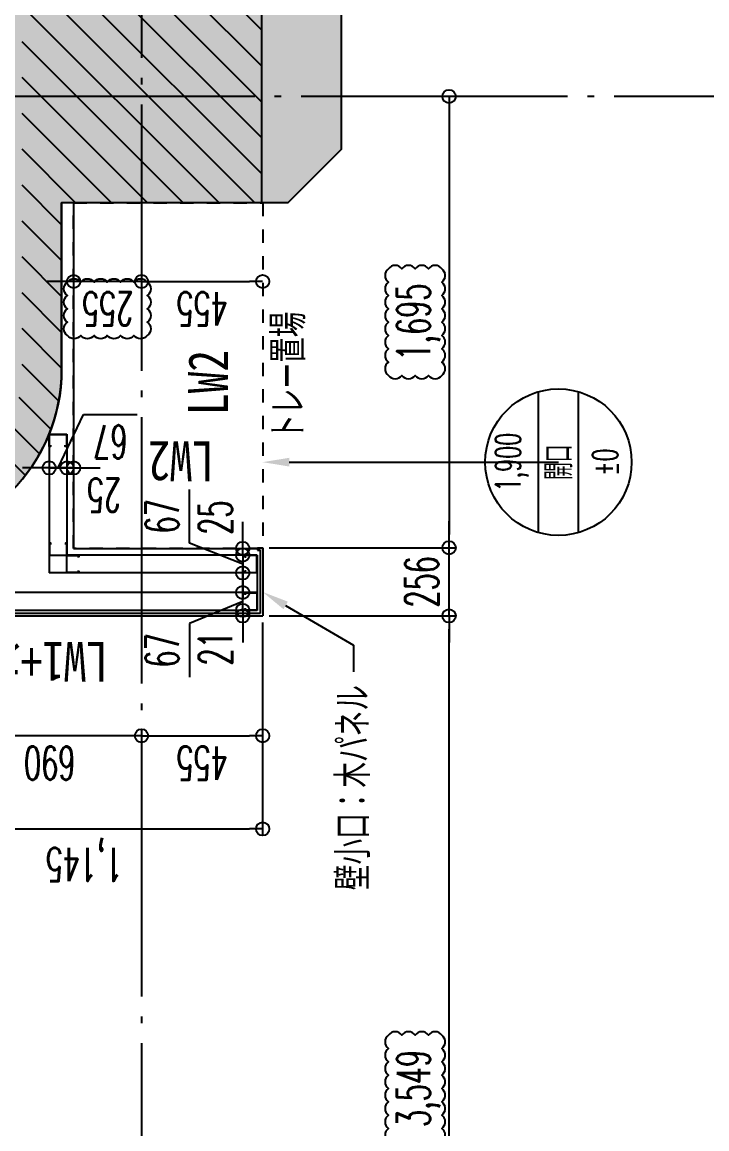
# Model space of a CAD drawing. Header units: millimetres. Extents: x -67913 to 128525, y -54442 to 63422.
# Drawn here: x 98686 to 101258, y 7773 to 11929 of the extents above; entities that cross this region are included whole.
import ezdxf
from ezdxf import colors
from ezdxf.entities.mleader import LeaderData, LeaderLine
from ezdxf.enums import TextEntityAlignment as Align
from ezdxf.math import Vec2, Vec3

# ---------------------------------------------------------------- set-up
doc = ezdxf.new("R2010")
doc.units = ezdxf.units.MM
doc.header["$LTSCALE"] = 500
doc.header["$PDMODE"] = 35
doc.linetypes.add('AXIS', pattern=[2.35, 2, -0.15, 0.05, -0.15])
doc.linetypes.add('DD3', pattern=[0.2, 0.1, -0.1])
doc.layers.get('0').update_dxf_attribs({"plot": 0})
for name, color, linetype in [('020KijnSn', 1, 'AXIS'), ('143Hatch8', 5, 'Continuous'), ('143Solid8', 253, 'Continuous'), ('220Kabe9', 7, 'Continuous'), ('240Stj9', 2, 'Continuous'), ('270SiagSp', 8, 'Continuous'), ('270SiagSp9', 8, 'Continuous'), ('290Kigo', 8, 'Continuous'), ('292Kigo', 8, 'Continuous'), ('350Kigu', 4, 'Continuous'), ('360Kagu', 3, 'DD3'), ('373YukaSp', 8, 'Continuous'), ('390Kigo', 8, 'Continuous'), ('391kigoHor', 10, 'Continuous')]:
    doc.layers.add(name, color=color, linetype=linetype)
doc.layers.add('HOJO', color=211, linetype='Continuous', plot=False)
doc.styles.add('Annotative', font='simplex.shx', dxfattribs={"width": 0.7, "bigfont": 'extfont2.shx'})
doc.styles.add('Dim', font='simplex.shx', dxfattribs={"width": 0.6, "bigfont": 'extfont2.shx'})
doc.styles.get("Standard").update_dxf_attribs({"font": 'simplex.shx', "width": 0.7, "bigfont": 'extfont2.shx'})
doc.styles.add('明朝', font='MS Mincho.ttf')
doc.dimstyles.new('PRO1-50', dxfattribs={"dimscale": 50, "dimtxt": 2.5, "dimasz": 1, "dimexe": 0.5, "dimexo": 0.5, "dimgap": 0.8, "dimtad": 1, "dimdec": 3, "dimdsep": 46, "dimlunit": 6, "dimtxsty": 'Dim', "dimblk": 'ORIGIN', "dimcen": 0, "dimadec": 3, "dimazin": 2, "dimtfac": 1, "dimtdec": 3, "dimtix": 1, "dimtmove": 2, "dimatfit": 3, "dimldrblk": 'ORIGIN', "dimfxl": 0, "dimarcsym": 0})

# ---------------------------------------------------------------- blocks, each defined once
blk = doc.blocks.new('*U138')
at = {"color": 7, "linetype": 'ByBlock', "lineweight": -2}
blk.add_lwpolyline([(-27.5, 39), (-27.5, 44), (-32.5, 44), (-32.5, -1), (32.5, -1), (32.5, 44), (27.5, 44), (27.5, 39)], dxfattribs=at)
blk = doc.blocks.new('_Origin')
at = {"color": 0, "linetype": 'ByBlock', "lineweight": -2}
blk.add_line((0, 0), (-1, 0), dxfattribs=at)
blk.add_circle((0, 0), 0.5, dxfattribs=at)
blk = doc.blocks.new('*D770')
at = {"layer": '270SiagSp9', "color": 0, "lineweight": -2, "transparency": 16777216}
for p, q in [((98444.6, 9674), (98444.6, 8874)), ((99589.6, 9674), (99589.6, 8874)), ((98494.6, 8899), (99539.6, 8899))]:
    blk.add_line(p, q, dxfattribs=at)
at = {"layer": 'Defpoints', "color": 0, "transparency": 16777216}
for p in [(98444.6, 9699), (99589.6, 9699), (99589.6, 8899)]:
    blk.add_point(p, dxfattribs=at)
at = {"layer": '270SiagSp9', "color": 0, "lineweight": -2, "transparency": 16777216, "xscale": 50, "yscale": 50, "zscale": 50, "rotation": 180}
blk.add_blockref('_Origin', (98444.6, 8899), dxfattribs=at)
at = {"layer": '270SiagSp9', "color": 0, "lineweight": -2, "transparency": 16777216, "xscale": 50, "yscale": 50, "zscale": 50}
blk.add_blockref('_Origin', (99589.6, 8899), dxfattribs=at)
at = {"layer": '270SiagSp9', "color": 0, "transparency": 16777216, "insert": (98919.4, 8784.6), "char_height": 125, "attachment_point": 5, "rotation": 180, "style": 'Dim'}
blk.add_mtext('1,145', dxfattribs=at)
blk = doc.blocks.new('*D915')
at = {"layer": '270SiagSp9', "color": 0, "lineweight": -2, "transparency": 16777216}
for p, q in [((98444.6, 9674), (98444.6, 9224)), ((99084.6, 9249), (98494.6, 9249))]:
    blk.add_line(p, q, dxfattribs=at)
at = {"layer": 'Defpoints', "color": 0, "transparency": 16777216}
for p in [(98444.6, 9699), (98444.6, 9249), (99134.6, 9249)]:
    blk.add_point(p, dxfattribs=at)
at = {"layer": '270SiagSp9', "color": 0, "lineweight": -2, "transparency": 16777216, "xscale": 50, "yscale": 50, "zscale": 50, "rotation": 180}
blk.add_blockref('_Origin', (98444.6, 9249), dxfattribs=at)
at = {"layer": '270SiagSp9', "color": 0, "lineweight": -2, "transparency": 16777216, "xscale": 50, "yscale": 50, "zscale": 50}
blk.add_blockref('_Origin', (99134.6, 9249), dxfattribs=at)
at = {"layer": '270SiagSp9', "color": 0, "transparency": 16777216, "insert": (98789.6, 9146.5), "char_height": 125, "attachment_point": 5, "rotation": 180, "style": 'Dim'}
blk.add_mtext('690', dxfattribs=at)
blk = doc.blocks.new('*D916')
at = {"layer": '270SiagSp9', "color": 0, "lineweight": -2, "transparency": 16777216}
for p, q in [((99589.6, 9674), (99589.6, 9224)), ((99184.6, 9249), (99539.6, 9249))]:
    blk.add_line(p, q, dxfattribs=at)
at = {"layer": 'Defpoints', "color": 0, "transparency": 16777216}
for p in [(99589.6, 9699), (99134.6, 9249), (99589.6, 9249)]:
    blk.add_point(p, dxfattribs=at)
at = {"layer": '270SiagSp9', "color": 0, "lineweight": -2, "transparency": 16777216, "xscale": 50, "yscale": 50, "zscale": 50, "rotation": 180}
blk.add_blockref('_Origin', (99134.6, 9249), dxfattribs=at)
at = {"layer": '270SiagSp9', "color": 0, "lineweight": -2, "transparency": 16777216, "xscale": 50, "yscale": 50, "zscale": 50}
blk.add_blockref('_Origin', (99589.6, 9249), dxfattribs=at)
at = {"layer": '270SiagSp9', "color": 0, "transparency": 16777216, "insert": (99362.1, 9146.5), "char_height": 125, "attachment_point": 5, "rotation": 180, "style": 'Dim'}
blk.add_mtext('455', dxfattribs=at)
blk = doc.blocks.new('*D941')
at = {"layer": '270SiagSp', "color": 0, "lineweight": -2, "transparency": 16777216}
for p, q in [((99514.6, 9770), (99514.6, 9820)), ((99514.6, 9720), (99514.6, 9699)), ((99514.6, 9649), (99514.6, 9599))]:
    blk.add_line(p, q, dxfattribs=at)
at = {"layer": 'Defpoints', "color": 0, "transparency": 16777216}
for p in [(99514.6, 9720), (99514.6, 9699), (99514.6, 9699)]:
    blk.add_point(p, dxfattribs=at)
at = {"layer": '270SiagSp', "color": 0, "lineweight": -2, "transparency": 16777216, "xscale": 50, "yscale": 50, "zscale": 50}
for p, rotation in [((99514.6, 9720), 270), ((99514.6, 9699), 90)]:
    blk.add_blockref('_Origin', p, dxfattribs=dict(at, rotation=rotation))
at = {"layer": '270SiagSp', "color": 0, "transparency": 16777216, "insert": (99412.1, 9577.3), "char_height": 125, "attachment_point": 5, "rotation": 90, "style": 'Dim'}
blk.add_mtext('21', dxfattribs=at)
blk = doc.blocks.new('*D942')
at = {"layer": '270SiagSp', "color": 0, "lineweight": -2, "transparency": 16777216}
for p, q in [((99514.6, 9837), (99514.6, 9887)), ((99514.6, 9720), (99514.6, 9787)), ((99514.6, 9720), (99514.6, 9787)), ((99514.6, 9753.5), (99314.6, 9670.1)), ((99314.6, 9670.1), (99314.6, 9468.6)), ((99514.6, 9670), (99514.6, 9620))]:
    blk.add_line(p, q, dxfattribs=at)
at = {"layer": 'Defpoints', "color": 0, "transparency": 16777216}
for p in [(99514.6, 9787), (99514.6, 9787), (99514.6, 9720)]:
    blk.add_point(p, dxfattribs=at)
at = {"layer": '270SiagSp', "color": 0, "lineweight": -2, "transparency": 16777216, "xscale": 50, "yscale": 50, "zscale": 50}
for p, rotation in [((99514.6, 9787), 270), ((99514.6, 9720), 90)]:
    blk.add_blockref('_Origin', p, dxfattribs=dict(at, rotation=rotation))
at = {"layer": '270SiagSp', "color": 0, "transparency": 16777216, "insert": (99212.1, 9569.4), "char_height": 125, "attachment_point": 5, "rotation": 90, "style": 'Dim'}
blk.add_mtext('67', dxfattribs=at)
blk = doc.blocks.new('*D943')
at = {"layer": '270SiagSp', "color": 0, "lineweight": -2, "transparency": 16777216}
for p, q in [((99514.6, 10002.5), (99514.6, 10052.5)), ((99514.6, 9927.5), (99514.6, 9952.5)), ((99514.6, 9877.5), (99514.6, 9827.5))]:
    blk.add_line(p, q, dxfattribs=at)
at = {"layer": 'Defpoints', "color": 0, "transparency": 16777216}
for p in [(99514.6, 9952.5), (99514.6, 9952.5), (99514.6, 9927.5)]:
    blk.add_point(p, dxfattribs=at)
at = {"layer": '270SiagSp', "color": 0, "lineweight": -2, "transparency": 16777216, "xscale": 50, "yscale": 50, "zscale": 50}
for p, rotation in [((99514.6, 9952.5), 270), ((99514.6, 9927.5), 90)]:
    blk.add_blockref('_Origin', p, dxfattribs=dict(at, rotation=rotation))
at = {"layer": '270SiagSp', "color": 0, "transparency": 16777216, "insert": (99412.1, 10068.2), "char_height": 125, "attachment_point": 5, "rotation": 90, "style": 'Dim'}
blk.add_mtext('25', dxfattribs=at)
blk = doc.blocks.new('*D944')
at = {"layer": '270SiagSp', "color": 0, "lineweight": -2, "transparency": 16777216}
for p, q in [((99314.6, 9972.1), (99314.6, 10173.5)), ((99514.6, 9977.5), (99514.6, 10027.5)), ((99514.6, 9894), (99314.6, 9972.1)), ((99514.6, 9927.5), (99514.6, 9860.5)), ((99514.6, 9927.5), (99514.6, 9860.5)), ((99514.6, 9810.5), (99514.6, 9760.5))]:
    blk.add_line(p, q, dxfattribs=at)
at = {"layer": 'Defpoints', "color": 0, "transparency": 16777216}
for p in [(99514.6, 9927.5), (99514.6, 9860.5), (99514.6, 9860.5)]:
    blk.add_point(p, dxfattribs=at)
at = {"layer": '270SiagSp', "color": 0, "lineweight": -2, "transparency": 16777216, "xscale": 50, "yscale": 50, "zscale": 50}
for p, rotation in [((99514.6, 9927.5), 270), ((99514.6, 9860.5), 90)]:
    blk.add_blockref('_Origin', p, dxfattribs=dict(at, rotation=rotation))
at = {"layer": '270SiagSp', "color": 0, "transparency": 16777216, "insert": (99212.1, 10072.8), "char_height": 125, "attachment_point": 5, "rotation": 90, "style": 'Dim'}
blk.add_mtext('67', dxfattribs=at)
blk = doc.blocks.new('*D945')
at = {"layer": '373YukaSp', "color": 0, "lineweight": -2, "transparency": 16777216}
blk.add_line((99184.6, 10955), (99539.6, 10955), dxfattribs=at)
at = {"layer": 'Defpoints', "color": 0, "transparency": 16777216}
for p in [(99134.6, 10955), (99589.6, 10955), (99589.6, 10955)]:
    blk.add_point(p, dxfattribs=at)
at = {"layer": '373YukaSp', "color": 0, "lineweight": -2, "transparency": 16777216, "xscale": 50, "yscale": 50, "zscale": 50, "rotation": 180}
blk.add_blockref('_Origin', (99134.6, 10955), dxfattribs=at)
at = {"layer": '373YukaSp', "color": 0, "lineweight": -2, "transparency": 16777216, "xscale": 50, "yscale": 50, "zscale": 50}
blk.add_blockref('_Origin', (99589.6, 10955), dxfattribs=at)
at = {"layer": '373YukaSp', "color": 0, "transparency": 16777216, "insert": (99362.1, 10852.5), "char_height": 125, "attachment_point": 5, "rotation": 180, "style": 'Dim'}
blk.add_mtext('455', dxfattribs=at)
blk = doc.blocks.new('*D946')
at = {"layer": '270SiagSp9', "color": 0, "lineweight": -2, "transparency": 16777216}
for p, q in [((98829.6, 10955), (98779.6, 10955)), ((99134.6, 10955), (98879.6, 10955)), ((99184.6, 10955), (99234.6, 10955))]:
    blk.add_line(p, q, dxfattribs=at)
at = {"layer": 'Defpoints', "color": 0, "transparency": 16777216}
for p in [(98879.6, 10955), (98879.6, 10955), (99134.6, 10955)]:
    blk.add_point(p, dxfattribs=at)
at = {"layer": '270SiagSp9', "color": 0, "lineweight": -2, "transparency": 16777216, "xscale": 50, "yscale": 50, "zscale": 50}
blk.add_blockref('_Origin', (98879.6, 10955), dxfattribs=at)
at = {"layer": '270SiagSp9', "color": 0, "lineweight": -2, "transparency": 16777216, "xscale": 50, "yscale": 50, "zscale": 50, "rotation": 180}
blk.add_blockref('_Origin', (99134.6, 10955), dxfattribs=at)
at = {"layer": '270SiagSp9', "color": 0, "transparency": 16777216, "insert": (99007.1, 10852.5), "char_height": 125, "attachment_point": 5, "rotation": 180, "style": 'Dim'}
blk.add_mtext('255', dxfattribs=at)
blk = doc.blocks.new('*D947')
at = {"layer": '270SiagSp', "color": 0, "lineweight": -2, "transparency": 16777216}
for p, q in [((98804.6, 10255), (98754.6, 10255)), ((98879.6, 10255), (98854.6, 10255)), ((98929.6, 10255), (98979.6, 10255))]:
    blk.add_line(p, q, dxfattribs=at)
at = {"layer": 'Defpoints', "color": 0, "transparency": 16777216}
for p in [(98854.6, 10255), (98854.6, 10255), (98879.6, 10255)]:
    blk.add_point(p, dxfattribs=at)
at = {"layer": '270SiagSp', "color": 0, "lineweight": -2, "transparency": 16777216, "xscale": 50, "yscale": 50, "zscale": 50}
blk.add_blockref('_Origin', (98854.6, 10255), dxfattribs=at)
at = {"layer": '270SiagSp', "color": 0, "lineweight": -2, "transparency": 16777216, "xscale": 50, "yscale": 50, "zscale": 50, "rotation": 180}
blk.add_blockref('_Origin', (98879.6, 10255), dxfattribs=at)
at = {"layer": '270SiagSp', "color": 0, "transparency": 16777216, "insert": (98993.4, 10152.5), "char_height": 125, "attachment_point": 5, "rotation": 180, "style": 'Dim'}
blk.add_mtext('25', dxfattribs=at)
blk = doc.blocks.new('*D948')
at = {"layer": '270SiagSp', "color": 0, "lineweight": -2, "transparency": 16777216}
for p, q in [((98821.1, 10255), (98917.1, 10455)), ((98917.1, 10455), (99118.5, 10455)), ((98737.6, 10255), (98687.6, 10255)), ((98787.6, 10255), (98854.6, 10255)), ((98787.6, 10255), (98854.6, 10255)), ((98904.6, 10255), (98954.6, 10255))]:
    blk.add_line(p, q, dxfattribs=at)
at = {"layer": 'Defpoints', "color": 0, "transparency": 16777216}
for p in [(98787.6, 10255), (98854.6, 10255), (98854.6, 10255)]:
    blk.add_point(p, dxfattribs=at)
at = {"layer": '270SiagSp', "color": 0, "lineweight": -2, "transparency": 16777216, "xscale": 50, "yscale": 50, "zscale": 50}
blk.add_blockref('_Origin', (98787.6, 10255), dxfattribs=at)
at = {"layer": '270SiagSp', "color": 0, "lineweight": -2, "transparency": 16777216, "xscale": 50, "yscale": 50, "zscale": 50, "rotation": 180}
blk.add_blockref('_Origin', (98854.6, 10255), dxfattribs=at)
at = {"layer": '270SiagSp', "color": 0, "transparency": 16777216, "insert": (99017.8, 10352.5), "char_height": 125, "attachment_point": 5, "rotation": 180, "style": 'Dim'}
blk.add_mtext('67', dxfattribs=at)
blk = doc.blocks.new('*U170')
at = {"color": 0, "linetype": 'ByBlock', "lineweight": -2, "transparency": 16777216, "style": '明朝', "width": 0.8}
blk.add_attdef('間仕切符号', text='', height=3, dxfattribs=at).set_placement((0, 0), align=Align.MIDDLE)
blk = doc.blocks.new('*D730')
at = {"layer": '270SiagSp9', "color": 0, "lineweight": -2, "transparency": 16777216}
for p, q in [((100289.6, 10005), (100289.6, 10055)), ((99614.6, 9955), (100314.6, 9955)), ((100289.6, 9699), (100289.6, 9955)), ((99614.6, 9699), (100314.6, 9699)), ((100289.6, 9649), (100289.6, 9599))]:
    blk.add_line(p, q, dxfattribs=at)
at = {"layer": 'Defpoints', "color": 0, "transparency": 16777216}
for p in [(99589.6, 9955), (100289.6, 9955), (99589.6, 9699)]:
    blk.add_point(p, dxfattribs=at)
at = {"layer": '270SiagSp9', "color": 0, "lineweight": -2, "transparency": 16777216, "xscale": 50, "yscale": 50, "zscale": 50}
for p, rotation in [((100289.6, 9955), 270), ((100289.6, 9699), 90)]:
    blk.add_blockref('_Origin', p, dxfattribs=dict(at, rotation=rotation))
at = {"layer": '270SiagSp9', "color": 0, "transparency": 16777216, "insert": (100187.1, 9827), "char_height": 125, "attachment_point": 5, "rotation": 90, "style": 'Dim'}
blk.add_mtext('256', dxfattribs=at)
blk = doc.blocks.new('*D731')
at = {"layer": '270SiagSp9', "color": 0, "lineweight": -2, "transparency": 16777216}
for p, q in [((100289.6, 11600), (100289.6, 10005)), ((99614.6, 9955), (100314.6, 9955))]:
    blk.add_line(p, q, dxfattribs=at)
at = {"layer": 'Defpoints', "color": 0, "transparency": 16777216}
for p in [(100289.6, 11650), (99589.6, 9955), (100289.6, 9955)]:
    blk.add_point(p, dxfattribs=at)
at = {"layer": '270SiagSp9', "color": 0, "lineweight": -2, "transparency": 16777216, "xscale": 50, "yscale": 50, "zscale": 50}
for p, rotation in [((100289.6, 11650), 90), ((100289.6, 9955), 270)]:
    blk.add_blockref('_Origin', p, dxfattribs=dict(at, rotation=rotation))
at = {"layer": '270SiagSp9', "color": 0, "transparency": 16777216, "insert": (100175.2, 10802.5), "char_height": 125, "attachment_point": 5, "rotation": 90, "style": 'Dim'}
blk.add_mtext('1,695', dxfattribs=at)
blk = doc.blocks.new('*D732')
at = {"layer": '270SiagSp9', "color": 0, "lineweight": -2, "transparency": 16777216}
for p, q in [((99614.6, 9699), (100314.6, 9699)), ((100289.6, 6200), (100289.6, 9649))]:
    blk.add_line(p, q, dxfattribs=at)
at = {"layer": 'Defpoints', "color": 0, "transparency": 16777216}
for p in [(99589.6, 9699), (100289.6, 9699), (100289.6, 6150)]:
    blk.add_point(p, dxfattribs=at)
at = {"layer": '270SiagSp9', "color": 0, "lineweight": -2, "transparency": 16777216, "xscale": 50, "yscale": 50, "zscale": 50}
for p, rotation in [((100289.6, 9699), 90), ((100289.6, 6150), 270)]:
    blk.add_blockref('_Origin', p, dxfattribs=dict(at, rotation=rotation))
at = {"layer": '270SiagSp9', "color": 0, "transparency": 16777216, "insert": (100175.2, 7924.5), "char_height": 125, "attachment_point": 5, "rotation": 90, "style": 'Dim'}
blk.add_mtext('3,549', dxfattribs=at)
blk = doc.blocks.new('建具記号')
at = {"color": 0, "linetype": 'ByBlock', "lineweight": -2, "transparency": 16777216}
for p, q in [((-5.292, 1.5), (5.292, 1.5)), ((-5.292, -1.5), (5.292, -1.5))]:
    blk.add_line(p, q, dxfattribs=at)
at = {"color": 7, "linetype": 'ByBlock', "lineweight": -2, "transparency": 16777216}
blk.add_circle((0, 0), 5.5, dxfattribs=at)
at = {"color": 0, "linetype": 'ByBlock', "lineweight": -2, "transparency": 16777216, "width": 0.6}
for tag, height, p in [('建具寸法・高さH', 1.9, (0, 3.5)), ('建具番号', 2, (0, 0)), ('基準高さから建具下枠の上端までの高さ', 1.9, (0, -3.5)), ('特記事項（電気錠等）', 1.9, (0, -7))]:
    blk.add_attdef(tag, text='', height=height, dxfattribs=at).set_placement(p, align=Align.MIDDLE)

msp = doc.modelspace()

# ---------------------------------------------------------------- hatches: boundary and pattern name
at = {"layer": '143Hatch8', "linetype": 'Continuous'}
h = msp.add_hatch(dxfattribs=at)
h.set_pattern_fill('ANSI31', scale=30, angle=270)
h.set_pattern_definition([(315, (77134.61, 0), (67.35192, 67.35192), [])])
h.paths.add_polyline_path([(99584.6088, 11250), (99584.6088, 12050), (97714.6088, 12050), (97714.6088, 12885), (97564.6088, 12885), (97564.6088, 11900), (98684.6088, 11900), (98684.6088, 10624.9989, -0.413498076), (98185.8297, 10125), (98185.6796, 10125), (98184.6088, 10124.9989), (96133.6088, 10125), (96133.6088, 9975), (98184.6088, 9974.9989), (98185.8297, 9975, 0.413663531), (98834.6088, 10624.9989), (98834.6088, 11250), (98879.6088, 11250)])
at = {"layer": '143Solid8'}
h = msp.add_hatch(color=254, dxfattribs=at)
edge = h.paths.add_edge_path()
edge.add_line((87682.1088, 11272.5), (87682.1088, 28400))
edge.add_line((87682.1088, 28400), (85409.6088, 28400))
edge.add_line((85409.6088, 28400), (85409.6088, 28550))
edge.add_line((85409.6088, 28550), (88364.6088, 28550))
edge.add_line((88364.6088, 28550), (88364.6088, 29840))
edge.add_line((88364.6088, 29840), (88057.7327, 29840))
edge.add_line((88057.7327, 29840), (86942.3572, 30887.09))
edge.add_line((86942.3572, 30887.09), (87082.6088, 31043))
edge.add_line((87082.6088, 31043), (87082.6088, 31643))
edge.add_line((87082.6088, 31643), (86942.3572, 31797.91))
edge.add_line((86942.3572, 31797.91), (88057.7327, 32845))
edge.add_line((88057.7327, 32845), (92342.6517, 32845))
edge.add_line((92342.6517, 32845), (93634.6088, 33702.0947))
edge.add_line((93634.6088, 33702.0947), (94926.5659, 32845))
edge.add_line((94926.5659, 32845), (99217.9849, 32845))
edge.add_line((99217.9849, 32845), (100333.3604, 31797.91))
edge.add_line((100333.3604, 31797.91), (100193.1088, 31643))
edge.add_line((100193.1088, 31643), (100193.1088, 31043))
edge.add_line((100193.1088, 31043), (100333.3604, 30887.09))
edge.add_line((100333.3604, 30887.09), (99217.9849, 29840))
edge.add_line((99217.9849, 29840), (93709.6088, 29840))
edge.add_line((93709.6088, 29840), (93709.6088, 28550))
edge.add_line((93709.6088, 28550), (101884.6088, 28550))
edge.add_line((101884.6088, 28550), (101884.6088, 28400))
edge.add_line((101884.6088, 28400), (101684.6088, 28400))
edge.add_line((101684.6088, 28400), (101684.6088, 27778))
edge.add_line((101684.6088, 27778), (99584.6088, 27778))
edge.add_line((99584.6088, 27778), (99584.6088, 27775))
edge.add_line((99584.6088, 27775), (99424.6088, 27775))
edge.add_line((99424.6088, 27775), (99424.6088, 27025))
edge.add_line((99424.6088, 27025), (99584.6088, 27025))
edge.add_line((99584.6088, 27025), (99584.6088, 20250))
edge.add_line((99584.6088, 20250), (99684.6088, 20250))
edge.add_line((99684.6088, 20250), (99884.6088, 20050))
edge.add_line((99884.6088, 20050), (99884.6088, 11450))
edge.add_line((99884.6088, 11450), (99684.6088, 11250))
edge.add_line((99684.6088, 11250), (99584.6088, 11250))
edge.add_line((99584.6088, 11250), (98834.6088, 11250))
edge.add_line((98834.6088, 11250), (98834.6088, 10624.9989))
edge.add_arc((98184.6088, 10624.9989), 650, 270, 360, ccw=False)
edge.add_line((98184.6088, 9974.9989), (96133.6088, 9974.9989))
edge.add_line((96133.6088, 9974.9989), (96133.6088, 9825))
edge.add_line((96133.6088, 9825), (95135.6088, 9825))
edge.add_line((95135.6088, 9825), (95135.6088, 9975))
edge.add_line((95135.6088, 9975), (94133.6088, 9975))
edge.add_line((94133.6088, 9975), (94133.6088, 9825))
edge.add_line((94133.6088, 9825), (93135.6088, 9825))
edge.add_line((93135.6088, 9825), (93135.6088, 9975))
edge.add_line((93135.6088, 9975), (92133.6088, 9975))
edge.add_line((92133.6088, 9975), (92133.6088, 9825))
edge.add_line((92133.6088, 9825), (91135.6088, 9825))
edge.add_line((91135.6088, 9825), (91135.6088, 9974.9983))
edge.add_line((91135.6088, 9974.9983), (89084.6081, 9975))
edge.add_arc((89084.6088, 10625), 650, 179.9998989, 269.9999359, ccw=False)
edge.add_line((88434.6088, 10625.0011), (88434.6088, 11272.5))
edge.add_line((88434.6088, 11272.5), (87682.1088, 11272.5))

# ---------------------------------------------------------------- linework, layer by layer
at = {"layer": '020KijnSn'}
for p, q in [((99134.6088, 37470), (99134.6088, -23200)), ((114834.6088, 11650), (72434.6088, 11650))]:
    msp.add_line(p, q, dxfattribs=at)
at = {"layer": '220Kabe9'}
for p, q in [((99584.6088, 12050), (99584.6088, 11250)), ((99584.6088, 11250), (98834.6088, 11250)), ((98834.6088, 10624.9989), (98834.6088, 11250)), ((98879.6088, 11250), (98879.6088, 9952.5)), ((98879.6088, 9952.5), (99569.6088, 9952.5)), ((99569.6088, 9955), (99589.6088, 9955)), ((99569.6088, 9955), (99569.6088, 9946)), ((99569.6088, 9946), (99580.6088, 9946)), ((99580.6088, 9946), (99580.6088, 9708)), ((99589.6088, 9955), (99589.6088, 9699)), ((98444.6088, 9699), (99589.6088, 9699)), ((99580.6088, 9708), (98453.6088, 9708))]:
    msp.add_line(p, q, dxfattribs=at)
msp.add_arc((98184.6088, 10624.9989), 650, 269.8923818, 0, dxfattribs=at)
at = {"layer": '240Stj9'}
for p, q in [((98787.1088, 10381.0866), (98854.1088, 10381.0866)), ((98787.6088, 10381.0866), (98787.6088, 9860.5)), ((98854.6088, 10381.0866), (98854.6088, 9927.5)), ((99568.6088, 9927.5), (98854.6088, 9927.5)), ((99568.6088, 9927.5), (99568.6088, 9720)), ((99568.6088, 9860.5), (98787.6088, 9860.5)), ((99568.6088, 9787), (98465.6088, 9787)), ((99568.6088, 9720), (98465.6088, 9720))]:
    msp.add_line(p, q, dxfattribs=at)
at = {"layer": '350Kigu'}
msp.add_lwpolyline([(99584.6088, 20250), (99684.6088, 20250), (99884.6088, 20050), (99884.6088, 11450), (99684.6088, 11250), (99584.6088, 11250)], dxfattribs=at)
at = {"layer": '360Kagu'}
msp.add_lwpolyline([(99589.6088, 9952.5), (98879.6088, 9952.5), (98879.6088, 11250), (99589.6088, 11250)], close=True, dxfattribs=at)
at = {"layer": '391kigoHor'}
for points in [[(100262.3986, 11002.5, 0.52056705), (100212.3986, 11002.5, 0.52056705), (100162.3986, 11002.5, 0.52056705), (100112.3986, 11002.5, 0.52056705), (100062.3986, 11002.5, 0.52056705), (100062.3986, 10952.5, 0.52056705), (100062.3986, 10902.5, 0.52056705), (100062.3986, 10852.5, 0.52056705), (100062.3986, 10802.5, 0.52056705), (100062.3986, 10752.5, 0.52056705), (100062.3986, 10702.5, 0.52056705), (100062.3986, 10652.5, 0.52056705), (100062.3986, 10602.5, 0.52056705), (100112.3986, 10602.5, 0.52056705), (100162.3986, 10602.5, 0.52056705), (100212.3986, 10602.5, 0.52056705), (100262.3986, 10602.5, 0.52056705), (100262.3986, 10652.5, 0.52056705), (100262.3986, 10702.5, 0.52056705), (100262.3986, 10752.5, 0.52056705), (100262.3986, 10802.5, 0.52056705), (100262.3986, 10852.5, 0.52056705), (100262.3986, 10902.5, 0.52056705), (100262.3986, 10952.5, 0.52056705)], [(98856.1088, 10752.5, -0.52056705), (98856.1088, 10802.5, -0.52056705), (98856.1088, 10852.5, -0.52056705), (98856.1088, 10902.5, -0.52056705), (98856.1088, 10952.5, -0.52056705), (98906.1088, 10952.5, -0.52056705), (98956.1088, 10952.5, -0.52056705), (99006.1088, 10952.5, -0.52056705), (99056.1088, 10952.5, -0.52056705), (99106.1088, 10952.5, -0.52056705), (99156.1088, 10952.5, -0.52056705), (99156.1088, 10902.5, -0.52056705), (99156.1088, 10852.5, -0.52056705), (99156.1088, 10802.5, -0.52056705), (99156.1088, 10752.5, -0.52056705), (99106.1088, 10752.5, -0.52056705), (99056.1088, 10752.5, -0.52056705), (99006.1088, 10752.5, -0.52056705), (98956.1088, 10752.5, -0.52056705), (98906.1088, 10752.5, -0.52056705)], [(100262.3986, 8124.5, 0.52056705), (100212.3986, 8124.5, 0.52056705), (100162.3986, 8124.5, 0.52056705), (100112.3986, 8124.5, 0.52056705), (100062.3986, 8124.5, 0.52056705), (100062.3986, 8074.5, 0.52056705), (100062.3986, 8024.5, 0.52056705), (100062.3986, 7974.5, 0.52056705), (100062.3986, 7924.5, 0.52056705), (100062.3986, 7874.5, 0.52056705), (100062.3986, 7824.5, 0.52056705), (100062.3986, 7774.5, 0.52056705), (100062.3986, 7724.5, 0.52056705), (100112.3986, 7724.5, 0.52056705), (100162.3986, 7724.5, 0.52056705), (100212.3986, 7724.5, 0.52056705), (100262.3986, 7724.5, 0.52056705), (100262.3986, 7774.5, 0.52056705), (100262.3986, 7824.5, 0.52056705), (100262.3986, 7874.5, 0.52056705), (100262.3986, 7924.5, 0.52056705), (100262.3986, 7974.5, 0.52056705), (100262.3986, 8024.5, 0.52056705), (100262.3986, 8074.5, 0.52056705)]]:
    msp.add_lwpolyline(points, format="xyb", close=True, dxfattribs=at)
at = {"layer": 'HOJO'}
msp.add_lwpolyline([(99584.6088, 27025), (99584.6088, 20250), (99684.6088, 20250), (99884.6088, 20050), (99884.6088, 11450), (99684.6088, 11250), (99584.6088, 11250), (98834.6088, 11250), (98834.6088, 10624.9989, -0.414213562), (98184.6088, 9974.9989), (96133.6088, 9974.9989), (96133.6088, 9825), (95135.6088, 9825), (95135.6088, 9975), (94133.6088, 9975), (94133.6088, 9825), (93135.6088, 9825), (93135.6088, 9975), (92133.6088, 9975), (92133.6088, 9825), (91135.6088, 9825), (91135.6088, 9974.9983), (89084.6081, 9975, -0.414213751), (88434.6088, 10625.0011)], format="xyb", dxfattribs=at)

# ---------------------------------------------------------------- block references
at = {"layer": '240Stj9', "xscale": -1}
for p, rotation in [((98820.6088, 10379.0866), 180), ((98855.6083, 9894), 269.9999999999938), ((99566.6088, 9753.5), 89.99999999999376)]:
    msp.add_blockref('*U138', p, dxfattribs=dict(at, rotation=rotation))
at = {"layer": '240Stj9'}
for p in [(98821.1083, 9928.5), (98821.1088, 9928.5)]:
    msp.add_blockref('*U138', p, dxfattribs=at)
at = {"layer": '240Stj9', "rotation": 90.00000000000622}
msp.add_blockref('*U138', (99566.6088, 9894), dxfattribs=at)
at = {"layer": '290Kigo'}
ref = msp.add_blockref('*U170', (99384.7272, 10575.4778), dxfattribs=dict(at, xscale=50, yscale=50, zscale=50, rotation=89.99999999999999))
ref.add_attrib('間仕切符号', 'LW2', dxfattribs={"layer": '0', "color": 0, "linetype": 'ByBlock', "lineweight": -2, "height": 150, "rotation": 90, "style": '明朝', "width": 0.8}).set_placement((99384.7272, 10575.4778), align=Align.MIDDLE)
ref = msp.add_blockref('*U170', (99282.8551, 10280), dxfattribs=dict(at, xscale=50, yscale=50, zscale=50, rotation=180))
ref.add_attrib('間仕切符号', 'LW2', dxfattribs={"layer": '0', "color": 0, "linetype": 'ByBlock', "lineweight": -2, "height": 150, "rotation": 180, "style": '明朝', "width": 0.8}).set_placement((99282.8551, 10280), align=Align.MIDDLE)
ref = msp.add_blockref('*U170', (98762.0212, 9524), dxfattribs=dict(at, xscale=50, yscale=50, zscale=50, rotation=180))
ref.add_attrib('間仕切符号', 'LW1+木', dxfattribs={"layer": '0', "color": 0, "linetype": 'ByBlock', "lineweight": -2, "height": 150, "rotation": 180, "style": '明朝', "width": 0.8}).set_placement((98762.0212, 9524), align=Align.MIDDLE)

# ---------------------------------------------------------------- dimensions: what is measured, and where the dimension line sits
at = {"layer": '270SiagSp'}
for base, p1, p2, angle, picture, middle in [((98854.6088, 10255), (98787.6088, 10255), (98854.6088, 10255), 0, '*D948', (98957.1175, 10455)), ((99514.6088, 9860.5), (99514.6088, 9927.5), (99514.6088, 9860.5), 270, '*D944', (99314.6088, 10012.1079)), ((99514.6088, 9787), (99514.6088, 9720), (99514.6088, 9787), 90, '*D942', (99314.6088, 9630.065))]:
    dim = msp.add_linear_dim(base=base, p1=p1, p2=p2, angle=angle, dimstyle='PRO1-50', override={"dimtmove": 1}, dxfattribs=at)
    dim.commit()
    dim.dimension.update_dxf_attribs({"geometry": picture, "text_midpoint": middle, "dimtype": 160})
for base, p1, p2, angle, picture, middle in [((98854.6088, 10255), (98879.6088, 10255), (98854.6088, 10255), 180, '*D947', (98993.3674, 10152.5)), ((99514.6088, 9952.5), (99514.6088, 9927.5), (99514.6088, 9952.5), 90, '*D943', (99412.1088, 10068.2206)), ((99514.6088, 9699), (99514.6088, 9720), (99514.6088, 9699), 270, '*D941', (99412.1088, 9577.3285))]:
    dim = msp.add_linear_dim(base=base, p1=p1, p2=p2, angle=angle, dimstyle='PRO1-50', dxfattribs=at)
    dim.commit()
    dim.dimension.update_dxf_attribs({"geometry": picture, "text_midpoint": middle, "dimtype": 160})
at = {"layer": '270SiagSp9'}
for base, p1, p2, angle, picture, middle in [((100289.6088, 9955), (100289.6088, 11650), (99589.6088, 9955), 270, '*D731', (100175.204, 10802.5)), ((98879.6088, 10955), (99134.6088, 10955), (98879.6088, 10955), 180, '*D946', (99007.1088, 10852.5)), ((100289.6088, 9955), (99589.6088, 9699), (99589.6088, 9955), 90, '*D730', (100187.1088, 9827)), ((98444.6088, 9249), (99134.6088, 9249), (98444.6088, 9699), 0, '*D915', (98789.6088, 9146.5)), ((99589.6088, 9249), (99134.6088, 9249), (99589.6088, 9699), 180, '*D916', (99362.1088, 9146.5)), ((100289.6088, 9699), (100289.6088, 6150), (99589.6088, 9699), 90, '*D732', (100175.204, 7924.5))]:
    dim = msp.add_linear_dim(base=base, p1=p1, p2=p2, angle=angle, dimstyle='PRO1-50', dxfattribs=at)
    dim.commit()
    dim.dimension.update_dxf_attribs({"geometry": picture, "text_midpoint": middle})
dim = msp.add_linear_dim(base=(99589.6088, 8899), p1=(98444.6088, 9699), p2=(99589.6088, 9699), dimstyle='PRO1-50', override={"dimtad": 4}, dxfattribs=at)
dim.commit()
dim.dimension.update_dxf_attribs({"geometry": '*D770', "text_midpoint": (98919.41, 8784.5952), "dimtype": 160})
at = {"layer": '373YukaSp'}
dim = msp.add_linear_dim(base=(99589.6088, 10955), p1=(99134.6088, 10955), p2=(99589.6088, 10955), dimstyle='PRO1-50', dxfattribs=at)
dim.commit()
dim.dimension.update_dxf_attribs({"geometry": '*D945', "text_midpoint": (99362.1088, 10852.5)})

# ---------------------------------------------------------------- leaders
at = {"layer": '292Kigo'}
ml = msp.add_multileader_block('Standard', dxfattribs=at)
ml.set_content('建具記号', color=256, scale=50)
ml.set_attribute('建具寸法・高さH', '700+975', width=0)
ml.set_attribute('建具番号', '既開口', width=0)
ml.set_attribute('基準高さから建具下枠の上端までの高さ', '+750', width=0)
ml.set_attribute('特記事項（電気錠等）', '', width=0)
ml.set_leader_properties()
ml.build(insert=Vec2(0, 0))
ml.multileader.update_dxf_attribs({"has_dogleg": 0, "dogleg_length": 2, "arrow_head_size": 100, "block_connection_type": 1})
ctx = ml.context
ctx.base_point, ctx.char_height, ctx.arrow_head_size, ctx.landing_gap_size, ctx.plane_origin, ctx.plane_x_axis, ctx.plane_y_axis = Vec3(100259.6088, 23752.5009), 125, 100, 100, Vec3(99377.3762, 20237.077), Vec3(0, 1), Vec3(-1, 0)
ctx.attachment_type = 1
notes = []
notes.append((ctx, [(0, (0, 0, 0), (0, 0), (1, 0), 1, [])]))
ctx.block.insert, ctx.block.rotation = Vec3(100259.6088, 23752.5009), 1.570796327
ml = msp.add_multileader_block('Standard', dxfattribs=at)
ml.set_content('建具記号', color=256, scale=50)
ml.set_attribute('建具寸法・高さH', '1,150+600', width=0)
ml.set_attribute('建具番号', '開口', width=0)
ml.set_attribute('基準高さから建具下枠の上端までの高さ', '+750', width=0)
ml.set_attribute('特記事項（電気錠等）', '', width=0)
ml.set_leader_properties()
ml.build(insert=Vec2(0, 0))
ml.multileader.update_dxf_attribs({"has_dogleg": 0, "dogleg_length": 2, "arrow_head_size": 100, "block_connection_type": 1})
ctx = ml.context
ctx.base_point, ctx.char_height, ctx.arrow_head_size, ctx.landing_gap_size, ctx.plane_origin, ctx.plane_x_axis, ctx.plane_y_axis = Vec3(100509.6088, 18900), 125, 100, 100, Vec3(99627.3762, 15384.5762), Vec3(0, 1), Vec3(-1, 0)
ctx.attachment_type = 1
notes.append((ctx, [(0, (0, 0, 0), (0, 0), (1, 0), 1, [])]))
ctx.block.insert, ctx.block.rotation = Vec3(100509.6088, 18900), 1.570796327
ml = msp.add_multileader_block('Standard', dxfattribs=at)
ml.set_content('建具記号', color=256, scale=50)
ml.set_attribute('建具寸法・高さH', '1,150+600', width=0)
ml.set_attribute('建具番号', '開口', width=0)
ml.set_attribute('基準高さから建具下枠の上端までの高さ', '+750', width=0)
ml.set_attribute('特記事項（電気錠等）', '', width=0)
ml.set_leader_properties()
ml.build(insert=Vec2(0, 0))
ml.multileader.update_dxf_attribs({"has_dogleg": 0, "dogleg_length": 2, "arrow_head_size": 100, "block_connection_type": 1})
ctx = ml.context
ctx.base_point, ctx.char_height, ctx.arrow_head_size, ctx.landing_gap_size, ctx.plane_origin, ctx.plane_x_axis, ctx.plane_y_axis = Vec3(100509.6088, 14400), 125, 100, 100, Vec3(99627.3762, 10884.5762), Vec3(0, 1), Vec3(-1, 0)
ctx.attachment_type = 1
notes.append((ctx, [(0, (0, 0, 0), (0, 0), (1, 0), 1, [])]))
ctx.block.insert, ctx.block.rotation = Vec3(100509.6088, 14400), 1.570796327
ml = msp.add_multileader_block('Standard', dxfattribs=at)
ml.set_content('建具記号', color=256, scale=50)
ml.set_attribute('建具寸法・高さH', '1,900', width=0)
ml.set_attribute('建具番号', '開口', width=0)
ml.set_attribute('基準高さから建具下枠の上端までの高さ', '±0', width=0)
ml.set_attribute('特記事項（電気錠等）', '', width=0)
ml.set_leader_properties()
ml.build(insert=Vec2(0, 0))
ml.multileader.update_dxf_attribs({"has_dogleg": 0, "dogleg_length": 2, "arrow_head_size": 100, "block_connection_type": 1})
ctx = ml.context
ctx.base_point, ctx.char_height, ctx.arrow_head_size, ctx.landing_gap_size, ctx.plane_origin, ctx.plane_x_axis, ctx.plane_y_axis = Vec3(100700.5734, 10276.4503), 125, 100, 100, Vec3(99818.3409, 6761.0265), Vec3(0, 1), Vec3(-1, 0)
ctx.attachment_type = 1
notes.append((ctx, [(0, (1, 1, 0), (100700.5734, 10274.4503), (0, 1), 2, [(0, [(99589.6088, 10276.4503)], 0, [])])]))
ctx.block.insert, ctx.block.rotation = Vec3(100700.5734, 10276.4503), 1.570796327
at = {"layer": '390Kigo'}
ml = msp.add_multileader_mtext('Standard', dxfattribs=at)
ml.set_content('▲\\P下膳口', color=256, style='Annotative')
ml.set_leader_properties()
ml.build(insert=Vec2(0, 0))
ml.multileader.update_dxf_attribs({"dogleg_length": 2, "arrow_head_size": 100})
ctx = ml.context
ctx.base_point, ctx.char_height, ctx.arrow_head_size, ctx.landing_gap_size, ctx.plane_origin, ctx.plane_x_axis, ctx.plane_y_axis = Vec3(99652.0165, 23559.5842), 125, 100, 50, Vec3(98273.2511, 28875.0164), Vec3(0, 1), Vec3(-1, 0)
ctx.text_align_type = 1
notes.append((ctx, [(0, (0, 0, 0), (0, 0), (1, 0), 1, [])]))
ctx.mtext.insert, ctx.mtext.text_direction, ctx.mtext.defined_height, ctx.mtext.alignment, ctx.mtext.line_spacing_factor, ctx.mtext.flow_direction = Vec3(99589.5165, 23752.5009), Vec3(0, 1), 55.8756, 2, 0.72, 5
ml = msp.add_multileader_mtext('Standard', dxfattribs=at)
ml.set_content('▲\\P従業員出入口', color=256, style='Annotative')
ml.set_leader_properties()
ml.build(insert=Vec2(0, 0))
ml.multileader.update_dxf_attribs({"dogleg_length": 2, "arrow_head_size": 100})
ctx = ml.context
ctx.base_point, ctx.char_height, ctx.arrow_head_size, ctx.landing_gap_size, ctx.plane_origin, ctx.plane_x_axis, ctx.plane_y_axis = Vec3(99534.0165, 21449.5833), 125, 100, 50, Vec3(98155.2511, 26922.5156), Vec3(0, 1), Vec3(-1, 0)
ctx.text_align_type = 1
notes.append((ctx, [(0, (0, 0, 0), (0, 0), (1, 0), 1, [])]))
ctx.mtext.insert, ctx.mtext.text_direction, ctx.mtext.defined_height, ctx.mtext.alignment, ctx.mtext.line_spacing_factor, ctx.mtext.flow_direction = Vec3(99471.5165, 21800), Vec3(0, 1), 55.8756, 2, 0.72, 5
ml = msp.add_multileader_mtext('Standard', dxfattribs=at)
ml.set_content('給茶機', color=256, style='Annotative')
ml.set_leader_properties()
ml.build(insert=Vec2(0, 0))
ml.multileader.update_dxf_attribs({"dogleg_length": 2, "arrow_head_size": 100})
ctx = ml.context
ctx.base_point, ctx.char_height, ctx.arrow_head_size, ctx.landing_gap_size, ctx.plane_origin, ctx.plane_x_axis, ctx.plane_y_axis = Vec3(99279.6088, 19372.844), 125, 100, 50, Vec3(97680.4433, 24814.0581), Vec3(0, 1), Vec3(-1, 0)
ctx.text_align_type = 1
notes.append((ctx, [(0, (0, 0, 0), (0, 0), (1, 0), 1, [])]))
ctx.mtext.insert, ctx.mtext.text_direction, ctx.mtext.defined_height, ctx.mtext.alignment, ctx.mtext.line_spacing_factor, ctx.mtext.flow_direction = Vec3(99217.1088, 19568.6773), Vec3(0, 1), 55.8756, 2, 0.84, 5
ml = msp.add_multileader_mtext('Standard', dxfattribs=at)
ml.set_content('調味料\\Pカトラリー', color=256, style='Annotative')
ml.set_leader_properties()
ml.build(insert=Vec2(0, 0))
ml.multileader.update_dxf_attribs({"dogleg_length": 2, "arrow_head_size": 100})
ctx = ml.context
ctx.base_point, ctx.char_height, ctx.arrow_head_size, ctx.landing_gap_size, ctx.plane_origin, ctx.plane_x_axis, ctx.plane_y_axis = Vec3(99206.7639, 17917.844), 125, 100, 50, Vec3(98262.1082, 23389.2318), Vec3(0, 1), Vec3(-1, 0)
ctx.text_align_type = 1
notes.append((ctx, [(0, (0, 0, 0), (0, 0), (1, 0), 1, [])]))
ctx.mtext.insert, ctx.mtext.text_direction, ctx.mtext.defined_height, ctx.mtext.alignment, ctx.mtext.line_spacing_factor, ctx.mtext.flow_direction = Vec3(99144.2639, 18218.6773), Vec3(0, 1), 55.8756, 2, 0.72, 5
ml = msp.add_multileader_mtext('Standard', dxfattribs=at)
ml.set_content('トレー置場', color=256, style='Annotative')
ml.set_leader_properties()
ml.build(insert=Vec2(0, 0))
ml.multileader.update_dxf_attribs({"dogleg_length": 2, "arrow_head_size": 100})
ctx = ml.context
ctx.base_point, ctx.char_height, ctx.arrow_head_size, ctx.landing_gap_size, ctx.plane_origin, ctx.plane_x_axis, ctx.plane_y_axis = Vec3(99687.4254, 10300.4167), 125, 100, 50, Vec3(98407.9003, 15818.0521), Vec3(0, 1), Vec3(-1, 0)
ctx.text_align_type = 1
notes.append((ctx, [(0, (0, 0, 0), (0, 0), (1, 0), 1, [])]))
ctx.mtext.insert, ctx.mtext.text_direction, ctx.mtext.defined_height, ctx.mtext.alignment, ctx.mtext.line_spacing_factor, ctx.mtext.flow_direction = Vec3(99624.9254, 10601.25), Vec3(0, 1), 55.8756, 2, 0.84, 5
ml = msp.add_multileader_mtext('Standard', dxfattribs=at)
ml.set_content('壁小口：木パネル', color=256, style='Annotative')
ml.set_leader_properties()
ml.build(insert=Vec2(0, 0))
ml.multileader.update_dxf_attribs({"dogleg_length": 2, "arrow_head_size": 100})
ctx = ml.context
ctx.base_point, ctx.char_height, ctx.arrow_head_size, ctx.landing_gap_size, ctx.plane_origin, ctx.plane_x_axis, ctx.plane_y_axis = Vec3(99930.8199, 8572.5637), 125, 100, 50, Vec3(100504.5326, 14690.7729), Vec3(0, 1), Vec3(-1, 0)
ctx.text_align_type = 2
notes.append((ctx, [(0, (1, 1, 0), (99930.8199, 9589.2304), (0, -1), 100, [(0, [(99589.6088, 9789)], 0, [])])]))
ctx.mtext.insert, ctx.mtext.text_direction, ctx.mtext.width, ctx.mtext.defined_height, ctx.mtext.alignment, ctx.mtext.flow_direction = Vec3(99868.3199, 9439.2304), Vec3(0, 1), 1135.747262, 55.8756, 3, 5
for ctx, leaders in notes:
    for number, flags, end, landing, length, lines in leaders:
        leader = LeaderData()
        leader.index, (leader.has_last_leader_line, leader.has_dogleg_vector, leader.attachment_direction) = number, flags
        leader.last_leader_point, leader.dogleg_vector, leader.dogleg_length = Vec3(end), Vec3(landing), length
        for number, points, colour, breaks in lines:
            line = LeaderLine()
            line.index, line.vertices, line.color, line.breaks = number, Vec3.list(points), colors.encode_raw_color(colour), breaks
            leader.lines.append(line)
        ctx.leaders.append(leader)

doc.saveas('drawing.dxf')
